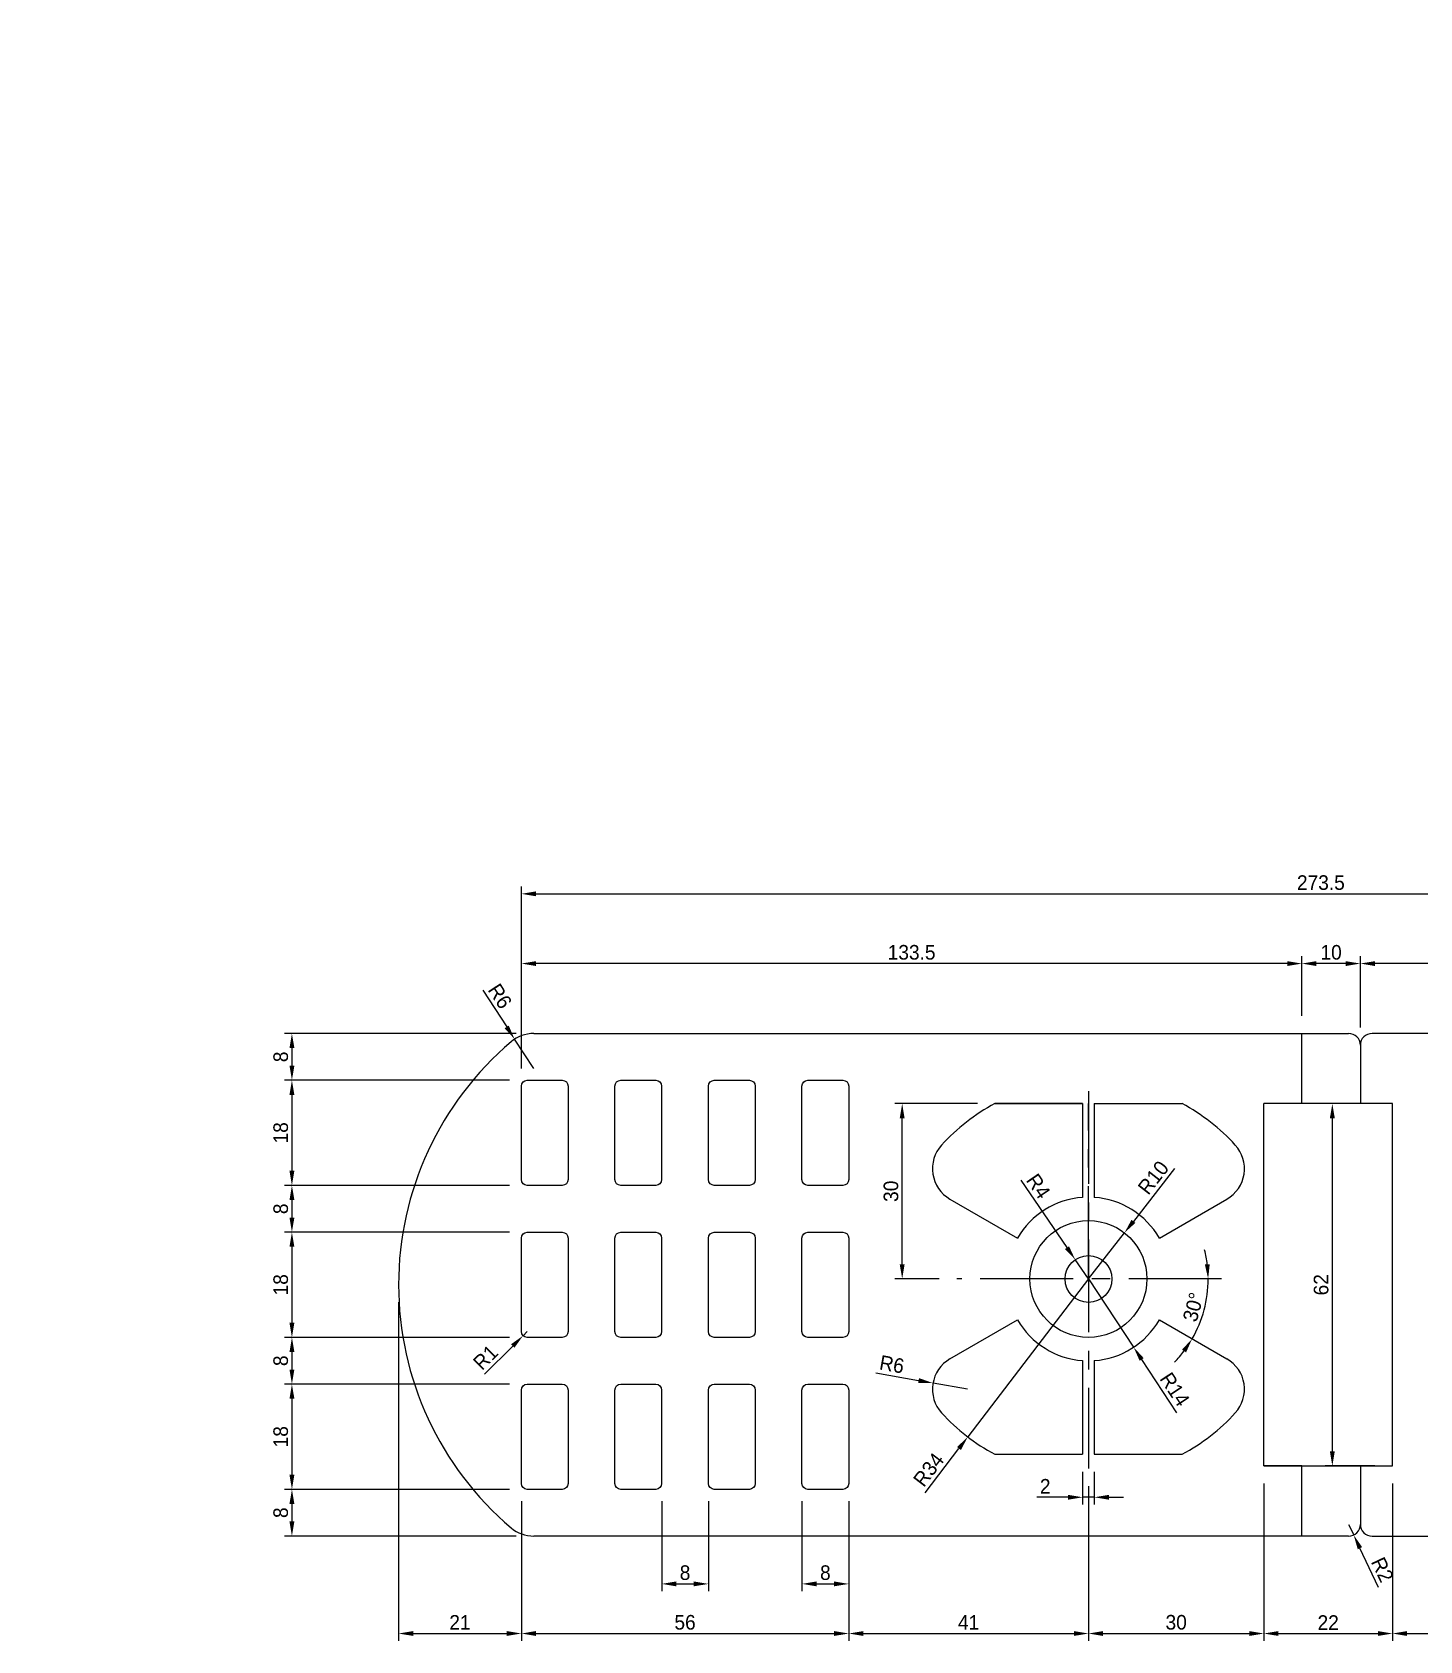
# Model space of a CAD drawing. Header units: millimetres. Extents: x 106 to 2619, y 244 to 1783.
# Drawn here: x 1555.5 to 1792.9, y 361.4 to 636.6 of the extents above; entities that cross this region are included whole.
import ezdxf

# ---------------------------------------------------------------- set-up
doc = ezdxf.new("R2010")
doc.units = ezdxf.units.MM
doc.header["$LTSCALE"] = 0.5
doc.linetypes.add('CENTER', pattern=[50.8, 31.75, -6.35, 6.35, -6.35])
doc.styles.get("Standard").update_dxf_attribs({"font": ''})
doc.styles.get('Standard').set_extended_font_data('Gulim')
doc.dimstyles.new('ISO-25', dxfattribs={"dimtxt": 2.5, "dimasz": 2.5, "dimexe": 1.25, "dimexo": 3, "dimtad": 1, "dimdsep": 46, "dimtxsty": 'Standard', "dimcen": 2.5, "dimclrd": 1, "dimclre": 1, "dimclrt": 5, "dimadec": 0, "dimazin": 0, "dimtfac": 1, "dimtmove": 0, "dimatfit": 3, "dimfxl": 1, "dimtfillclr": 1, "dimarcsym": 0})
doc.dimstyles.new('사본 ISO-25', dxfattribs={"dimtxt": 10, "dimasz": 10, "dimexe": 1.25, "dimexo": 1, "dimtad": 1, "dimdsep": 46, "dimtxsty": 'Standard', "dimcen": 10, "dimclrd": 1, "dimclre": 1, "dimclrt": 5, "dimadec": 0, "dimazin": 0, "dimtfac": 1, "dimtmove": 0, "dimatfit": 3, "dimfxl": 1, "dimtfillclr": 1, "dimarcsym": 0})

# ---------------------------------------------------------------- blocks, each defined once
blk = doc.blocks.new('*D209')
at = {"color": 1, "lineweight": -2, "transparency": 16777216}
for p, q in [((1638.31, 465.3), (1598.69, 465.3)), ((1599.94, 462.8), (1599.94, 459.8)), ((1637.18, 457.3), (1598.69, 457.3))]:
    blk.add_line(p, q, dxfattribs=at)
at = {"color": 1, "transparency": 16777216}
for points in [[(1599.52, 462.8), (1600.36, 462.8), (1599.94, 465.3)], [(1599.52, 459.8), (1600.36, 459.8), (1599.94, 457.3)]]:
    blk.add_solid(points, dxfattribs=at)
at = {"layer": 'Defpoints', "color": 0, "transparency": 16777216}
for p in [(1641.31, 465.3), (1599.94, 457.3), (1640.18, 457.3)]:
    blk.add_point(p, dxfattribs=at)
at = {"color": 5, "transparency": 16777216, "insert": (1598.03, 461.3), "char_height": 2.5, "attachment_point": 5, "rotation": 90}
blk.add_mtext('8', dxfattribs=at)
blk = doc.blocks.new('*D210')
at = {"color": 1, "lineweight": -2, "transparency": 16777216}
for p, q in [((1637.18, 457.3), (1598.69, 457.3)), ((1599.94, 454.8), (1599.94, 441.8)), ((1637.18, 439.3), (1598.69, 439.3))]:
    blk.add_line(p, q, dxfattribs=at)
at = {"color": 1, "transparency": 16777216}
for points in [[(1599.52, 454.8), (1600.36, 454.8), (1599.94, 457.3)], [(1599.52, 441.8), (1600.36, 441.8), (1599.94, 439.3)]]:
    blk.add_solid(points, dxfattribs=at)
at = {"layer": 'Defpoints', "color": 0, "transparency": 16777216}
for p in [(1640.18, 457.3), (1599.94, 439.3), (1640.18, 439.3)]:
    blk.add_point(p, dxfattribs=at)
at = {"color": 5, "transparency": 16777216, "insert": (1598.03, 448.3), "char_height": 2.5, "attachment_point": 5, "rotation": 90}
blk.add_mtext('18', dxfattribs=at)
blk = doc.blocks.new('*D211')
at = {"color": 1, "lineweight": -2, "transparency": 16777216}
for p, q in [((1637.18, 439.3), (1598.69, 439.3)), ((1599.94, 436.8), (1599.94, 433.8)), ((1637.18, 431.3), (1598.69, 431.3))]:
    blk.add_line(p, q, dxfattribs=at)
at = {"color": 1, "transparency": 16777216}
for points in [[(1599.52, 436.8), (1600.36, 436.8), (1599.94, 439.3)], [(1599.52, 433.8), (1600.36, 433.8), (1599.94, 431.3)]]:
    blk.add_solid(points, dxfattribs=at)
at = {"layer": 'Defpoints', "color": 0, "transparency": 16777216}
for p in [(1640.18, 439.3), (1599.94, 431.3), (1640.18, 431.3)]:
    blk.add_point(p, dxfattribs=at)
at = {"color": 5, "transparency": 16777216, "insert": (1598.03, 435.3), "char_height": 2.5, "attachment_point": 5, "rotation": 90}
blk.add_mtext('8', dxfattribs=at)
blk = doc.blocks.new('*D212')
at = {"color": 1, "lineweight": -2, "transparency": 16777216}
for p, q in [((1637.18, 431.3), (1598.69, 431.3)), ((1599.94, 428.8), (1599.94, 415.8)), ((1637.18, 413.3), (1598.69, 413.3))]:
    blk.add_line(p, q, dxfattribs=at)
at = {"color": 1, "transparency": 16777216}
for points in [[(1599.52, 428.8), (1600.36, 428.8), (1599.94, 431.3)], [(1599.52, 415.8), (1600.36, 415.8), (1599.94, 413.3)]]:
    blk.add_solid(points, dxfattribs=at)
at = {"layer": 'Defpoints', "color": 0, "transparency": 16777216}
for p in [(1640.18, 431.3), (1599.94, 413.3), (1640.18, 413.3)]:
    blk.add_point(p, dxfattribs=at)
at = {"color": 5, "transparency": 16777216, "insert": (1598.03, 422.3), "char_height": 2.5, "attachment_point": 5, "rotation": 90}
blk.add_mtext('18', dxfattribs=at)
blk = doc.blocks.new('*D213')
at = {"color": 1, "lineweight": -2, "transparency": 16777216}
for p, q in [((1637.18, 413.3), (1598.69, 413.3)), ((1599.94, 410.8), (1599.94, 407.8)), ((1637.18, 405.3), (1598.69, 405.3))]:
    blk.add_line(p, q, dxfattribs=at)
at = {"color": 1, "transparency": 16777216}
for points in [[(1599.52, 410.8), (1600.36, 410.8), (1599.94, 413.3)], [(1599.52, 407.8), (1600.36, 407.8), (1599.94, 405.3)]]:
    blk.add_solid(points, dxfattribs=at)
at = {"layer": 'Defpoints', "color": 0, "transparency": 16777216}
for p in [(1640.18, 413.3), (1599.94, 405.3), (1640.18, 405.3)]:
    blk.add_point(p, dxfattribs=at)
at = {"color": 5, "transparency": 16777216, "insert": (1598.03, 409.3), "char_height": 2.5, "attachment_point": 5, "rotation": 90}
blk.add_mtext('8', dxfattribs=at)
blk = doc.blocks.new('*D214')
at = {"color": 1, "lineweight": -2, "transparency": 16777216}
for p, q in [((1637.18, 405.3), (1598.69, 405.3)), ((1599.94, 402.8), (1599.94, 389.8)), ((1637.18, 387.3), (1598.69, 387.3))]:
    blk.add_line(p, q, dxfattribs=at)
at = {"color": 1, "transparency": 16777216}
for points in [[(1599.52, 402.8), (1600.36, 402.8), (1599.94, 405.3)], [(1599.52, 389.8), (1600.36, 389.8), (1599.94, 387.3)]]:
    blk.add_solid(points, dxfattribs=at)
at = {"layer": 'Defpoints', "color": 0, "transparency": 16777216}
for p in [(1640.18, 405.3), (1599.94, 387.3), (1640.18, 387.3)]:
    blk.add_point(p, dxfattribs=at)
at = {"color": 5, "transparency": 16777216, "insert": (1598.03, 396.3), "char_height": 2.5, "attachment_point": 5, "rotation": 90}
blk.add_mtext('18', dxfattribs=at)
blk = doc.blocks.new('*D215')
at = {"color": 1, "lineweight": -2, "transparency": 16777216}
for p, q in [((1637.18, 387.3), (1598.69, 387.3)), ((1599.94, 384.8), (1599.94, 381.8)), ((1638.31, 379.3), (1598.69, 379.3))]:
    blk.add_line(p, q, dxfattribs=at)
at = {"color": 1, "transparency": 16777216}
for points in [[(1599.52, 384.8), (1600.36, 384.8), (1599.94, 387.3)], [(1599.52, 381.8), (1600.36, 381.8), (1599.94, 379.3)]]:
    blk.add_solid(points, dxfattribs=at)
at = {"layer": 'Defpoints', "color": 0, "transparency": 16777216}
for p in [(1640.18, 387.3), (1599.94, 379.3), (1641.31, 379.3)]:
    blk.add_point(p, dxfattribs=at)
at = {"color": 5, "transparency": 16777216, "insert": (1598.03, 383.3), "char_height": 2.5, "attachment_point": 5, "rotation": 90}
blk.add_mtext('8', dxfattribs=at)
blk = doc.blocks.new('*D216')
at = {"color": 1, "lineweight": -2, "transparency": 16777216}
for p, q in [((1618.18, 419.3), (1618.18, 361.38)), ((1639.18, 385.3), (1639.18, 361.38)), ((1620.68, 362.63), (1636.68, 362.63))]:
    blk.add_line(p, q, dxfattribs=at)
at = {"color": 1, "transparency": 16777216}
for points in [[(1620.68, 363.05), (1620.68, 362.22), (1618.18, 362.63)], [(1636.68, 363.05), (1636.68, 362.22), (1639.18, 362.63)]]:
    blk.add_solid(points, dxfattribs=at)
at = {"layer": 'Defpoints', "color": 0, "transparency": 16777216}
for p in [(1618.18, 422.3), (1639.18, 388.3), (1639.18, 362.63)]:
    blk.add_point(p, dxfattribs=at)
at = {"color": 5, "transparency": 16777216, "insert": (1628.68, 364.54), "char_height": 2.5, "attachment_point": 5}
blk.add_mtext('21', dxfattribs=at)
blk = doc.blocks.new('*D217')
at = {"color": 1, "lineweight": -2, "transparency": 16777216}
for p, q in [((1639.18, 384.3), (1639.18, 361.38)), ((1695.18, 385.3), (1695.18, 361.38)), ((1641.68, 362.63), (1692.68, 362.63))]:
    blk.add_line(p, q, dxfattribs=at)
at = {"color": 1, "transparency": 16777216}
for points in [[(1641.68, 363.05), (1641.68, 362.22), (1639.18, 362.63)], [(1692.68, 363.05), (1692.68, 362.22), (1695.18, 362.63)]]:
    blk.add_solid(points, dxfattribs=at)
at = {"layer": 'Defpoints', "color": 0, "transparency": 16777216}
for p in [(1695.18, 388.3), (1639.18, 387.3), (1695.18, 362.63)]:
    blk.add_point(p, dxfattribs=at)
at = {"color": 5, "transparency": 16777216, "insert": (1667.18, 364.54), "char_height": 2.5, "attachment_point": 5}
blk.add_mtext('56', dxfattribs=at)
blk = doc.blocks.new('*D218')
at = {"color": 1, "lineweight": -2, "transparency": 16777216}
for p, q in [((1663.18, 385.3), (1663.18, 369.87)), ((1671.18, 385.3), (1671.18, 369.87)), ((1665.68, 371.12), (1668.68, 371.12))]:
    blk.add_line(p, q, dxfattribs=at)
at = {"color": 1, "transparency": 16777216}
for points in [[(1665.68, 371.54), (1665.68, 370.71), (1663.18, 371.12)], [(1668.68, 371.54), (1668.68, 370.71), (1671.18, 371.12)]]:
    blk.add_solid(points, dxfattribs=at)
at = {"layer": 'Defpoints', "color": 0, "transparency": 16777216}
for p in [(1663.18, 388.3), (1671.18, 388.3), (1671.18, 371.12)]:
    blk.add_point(p, dxfattribs=at)
at = {"color": 5, "transparency": 16777216, "insert": (1667.18, 373.03), "char_height": 2.5, "attachment_point": 5}
blk.add_mtext('8', dxfattribs=at)
blk = doc.blocks.new('*D219')
at = {"color": 1, "lineweight": -2, "transparency": 16777216}
for p, q in [((1687.18, 385.3), (1687.18, 369.87)), ((1695.18, 385.3), (1695.18, 369.87)), ((1689.68, 371.12), (1692.68, 371.12))]:
    blk.add_line(p, q, dxfattribs=at)
at = {"color": 1, "transparency": 16777216}
for points in [[(1689.68, 371.54), (1689.68, 370.71), (1687.18, 371.12)], [(1692.68, 371.54), (1692.68, 370.71), (1695.18, 371.12)]]:
    blk.add_solid(points, dxfattribs=at)
at = {"layer": 'Defpoints', "color": 0, "transparency": 16777216}
for p in [(1687.18, 388.3), (1695.18, 388.3), (1695.18, 371.12)]:
    blk.add_point(p, dxfattribs=at)
at = {"color": 5, "transparency": 16777216, "insert": (1691.18, 373.03), "char_height": 2.5, "attachment_point": 5}
blk.add_mtext('8', dxfattribs=at)
blk = doc.blocks.new('*D220')
at = {"color": 1, "lineweight": -2, "transparency": 16777216}
for p, q in [((1736.18, 387.84), (1736.18, 361.38)), ((1695.18, 385.3), (1695.18, 361.38)), ((1697.68, 362.63), (1733.68, 362.63))]:
    blk.add_line(p, q, dxfattribs=at)
at = {"color": 1, "transparency": 16777216}
for points in [[(1697.68, 363.05), (1697.68, 362.22), (1695.18, 362.63)], [(1733.68, 363.05), (1733.68, 362.22), (1736.18, 362.63)]]:
    blk.add_solid(points, dxfattribs=at)
at = {"layer": 'Defpoints', "color": 0, "transparency": 16777216}
for p in [(1736.18, 390.84), (1695.18, 388.3), (1736.18, 362.63)]:
    blk.add_point(p, dxfattribs=at)
at = {"color": 5, "transparency": 16777216, "insert": (1715.68, 364.54), "char_height": 2.5, "attachment_point": 5}
blk.add_mtext('41', dxfattribs=at)
blk = doc.blocks.new('*D221')
at = {"color": 1, "lineweight": -2, "transparency": 16777216}
for p, q in [((1766.18, 388.3), (1766.18, 361.38)), ((1736.18, 387.84), (1736.18, 361.38)), ((1738.68, 362.63), (1763.68, 362.63))]:
    blk.add_line(p, q, dxfattribs=at)
at = {"color": 1, "transparency": 16777216}
for points in [[(1738.68, 363.05), (1738.68, 362.22), (1736.18, 362.63)], [(1763.68, 363.05), (1763.68, 362.22), (1766.18, 362.63)]]:
    blk.add_solid(points, dxfattribs=at)
at = {"layer": 'Defpoints', "color": 0, "transparency": 16777216}
for p in [(1736.18, 390.84), (1766.18, 391.3), (1766.18, 362.63)]:
    blk.add_point(p, dxfattribs=at)
at = {"color": 5, "transparency": 16777216, "insert": (1751.18, 364.54), "char_height": 2.5, "attachment_point": 5}
blk.add_mtext('30', dxfattribs=at)
blk = doc.blocks.new('*D222')
at = {"color": 1, "lineweight": -2, "transparency": 16777216}
for p, q in [((1766.18, 388.3), (1766.18, 361.38)), ((1788.18, 388.3), (1788.18, 361.38)), ((1768.68, 362.63), (1785.68, 362.63))]:
    blk.add_line(p, q, dxfattribs=at)
at = {"color": 1, "transparency": 16777216}
for points in [[(1768.68, 363.05), (1768.68, 362.22), (1766.18, 362.63)], [(1785.68, 363.05), (1785.68, 362.22), (1788.18, 362.63)]]:
    blk.add_solid(points, dxfattribs=at)
at = {"layer": 'Defpoints', "color": 0, "transparency": 16777216}
for p in [(1766.18, 391.3), (1788.18, 391.3), (1788.18, 362.63)]:
    blk.add_point(p, dxfattribs=at)
at = {"color": 5, "transparency": 16777216, "insert": (1777.18, 364.51), "char_height": 2.5, "attachment_point": 5}
blk.add_mtext('22', dxfattribs=at)
blk = doc.blocks.new('*D223')
at = {"color": 1, "lineweight": -2, "transparency": 16777216}
for p, q in [((1788.18, 388.3), (1788.18, 361.38)), ((1808.18, 390.3), (1808.18, 361.38)), ((1790.68, 362.63), (1805.68, 362.63))]:
    blk.add_line(p, q, dxfattribs=at)
at = {"color": 1, "transparency": 16777216}
for points in [[(1790.68, 363.05), (1790.68, 362.22), (1788.18, 362.63)], [(1805.68, 363.05), (1805.68, 362.22), (1808.18, 362.63)]]:
    blk.add_solid(points, dxfattribs=at)
at = {"layer": 'Defpoints', "color": 0, "transparency": 16777216}
for p in [(1788.18, 391.3), (1808.18, 393.3), (1808.18, 362.63)]:
    blk.add_point(p, dxfattribs=at)
at = {"color": 5, "transparency": 16777216, "insert": (1798.18, 364.54), "char_height": 2.5, "attachment_point": 5}
blk.add_mtext('20', dxfattribs=at)
blk = doc.blocks.new('*D228')
at = {"color": 1, "lineweight": -2, "transparency": 16777216}
for p, q in [((1782.68, 466.3), (1782.68, 478.51)), ((1910.18, 477.26), (1785.18, 477.26)), ((1912.68, 468.3), (1912.68, 478.51))]:
    blk.add_line(p, q, dxfattribs=at)
at = {"color": 1, "transparency": 16777216}
for points in [[(1785.18, 477.67), (1785.18, 476.84), (1782.68, 477.26)], [(1910.18, 477.67), (1910.18, 476.84), (1912.68, 477.26)]]:
    blk.add_solid(points, dxfattribs=at)
at = {"layer": 'Defpoints', "color": 0, "transparency": 16777216}
for p in [(1782.68, 477.26), (1912.68, 465.3), (1782.68, 463.3)]:
    blk.add_point(p, dxfattribs=at)
at = {"color": 5, "transparency": 16777216, "insert": (1847.68, 479.17), "char_height": 2.5, "attachment_point": 5}
blk.add_mtext('130', dxfattribs=at)
blk = doc.blocks.new('*D229')
at = {"color": 1, "lineweight": -2, "transparency": 16777216}
for p, q in [((1772.68, 468.3), (1772.68, 478.51)), ((1780.18, 477.26), (1775.18, 477.26)), ((1782.68, 466.3), (1782.68, 478.51))]:
    blk.add_line(p, q, dxfattribs=at)
at = {"color": 1, "transparency": 16777216}
for points in [[(1775.18, 477.67), (1775.18, 476.84), (1772.68, 477.26)], [(1780.18, 477.67), (1780.18, 476.84), (1782.68, 477.26)]]:
    blk.add_solid(points, dxfattribs=at)
at = {"layer": 'Defpoints', "color": 0, "transparency": 16777216}
for p in [(1772.68, 477.26), (1772.68, 465.3), (1782.68, 463.3)]:
    blk.add_point(p, dxfattribs=at)
at = {"color": 5, "transparency": 16777216, "insert": (1777.68, 479.17), "char_height": 2.5, "attachment_point": 5}
blk.add_mtext('10', dxfattribs=at)
blk = doc.blocks.new('*D230')
at = {"color": 1, "lineweight": -2, "transparency": 16777216}
for p, q in [((1639.18, 459.3), (1639.18, 478.51)), ((1770.18, 477.26), (1641.68, 477.26)), ((1772.68, 468.3), (1772.68, 478.51))]:
    blk.add_line(p, q, dxfattribs=at)
at = {"color": 1, "transparency": 16777216}
for points in [[(1641.68, 477.67), (1641.68, 476.84), (1639.18, 477.26)], [(1770.18, 477.67), (1770.18, 476.84), (1772.68, 477.26)]]:
    blk.add_solid(points, dxfattribs=at)
at = {"layer": 'Defpoints', "color": 0, "transparency": 16777216}
for p in [(1639.18, 477.26), (1772.68, 465.3), (1639.18, 456.3)]:
    blk.add_point(p, dxfattribs=at)
at = {"color": 5, "transparency": 16777216, "insert": (1705.93, 479.17), "char_height": 2.5, "attachment_point": 5}
blk.add_mtext('133.5', dxfattribs=at)
blk = doc.blocks.new('*D231')
at = {"color": 1, "lineweight": -2, "transparency": 16777216}
for p, q in [((1639.18, 459.3), (1639.18, 490.44)), ((1912.68, 468.3), (1912.68, 490.44)), ((1641.68, 489.19), (1910.18, 489.19))]:
    blk.add_line(p, q, dxfattribs=at)
at = {"color": 1, "transparency": 16777216}
for points in [[(1641.68, 489.61), (1641.68, 488.78), (1639.18, 489.19)], [(1910.18, 489.61), (1910.18, 488.78), (1912.68, 489.19)]]:
    blk.add_solid(points, dxfattribs=at)
at = {"layer": 'Defpoints', "color": 0, "transparency": 16777216}
for p in [(1912.68, 489.19), (1912.68, 465.3), (1639.18, 456.3)]:
    blk.add_point(p, dxfattribs=at)
at = {"color": 5, "transparency": 16777216, "insert": (1775.93, 491.1), "char_height": 2.5, "attachment_point": 5}
blk.add_mtext('273.5', dxfattribs=at)
blk = doc.blocks.new('*D240')
at = {"color": 1, "lineweight": -2, "transparency": 16777216}
for p, q in [((1717.18, 453.3), (1703.07, 453.3)), ((1704.32, 425.8), (1704.32, 450.8)), ((1710.66, 423.3), (1703.07, 423.3))]:
    blk.add_line(p, q, dxfattribs=at)
at = {"color": 1, "transparency": 16777216}
for points in [[(1703.9, 450.8), (1704.73, 450.8), (1704.32, 453.3)], [(1703.9, 425.8), (1704.73, 425.8), (1704.32, 423.3)]]:
    blk.add_solid(points, dxfattribs=at)
at = {"layer": 'Defpoints', "color": 0, "transparency": 16777216}
for p in [(1704.32, 453.3), (1720.18, 453.3), (1713.66, 423.3)]:
    blk.add_point(p, dxfattribs=at)
at = {"color": 5, "transparency": 16777216, "insert": (1702.41, 438.3), "char_height": 2.5, "attachment_point": 5, "rotation": 90}
blk.add_mtext('30', dxfattribs=at)
blk = doc.blocks.new('*D241')
at = {"color": 1, "lineweight": -2, "transparency": 16777216}
for p, q in [((1785.18, 453.3), (1776.64, 453.3)), ((1777.89, 450.8), (1777.89, 393.8)), ((1785.18, 391.3), (1776.64, 391.3))]:
    blk.add_line(p, q, dxfattribs=at)
at = {"color": 1, "transparency": 16777216}
for points in [[(1777.47, 450.8), (1778.31, 450.8), (1777.89, 453.3)], [(1777.47, 393.8), (1778.31, 393.8), (1777.89, 391.3)]]:
    blk.add_solid(points, dxfattribs=at)
at = {"layer": 'Defpoints', "color": 0, "transparency": 16777216}
for p in [(1788.18, 453.3), (1777.89, 391.3), (1788.18, 391.3)]:
    blk.add_point(p, dxfattribs=at)
at = {"color": 5, "transparency": 16777216, "insert": (1775.98, 422.3), "char_height": 2.5, "attachment_point": 5, "rotation": 90}
blk.add_mtext('62', dxfattribs=at)
blk = doc.blocks.new('*D242')
at = {"color": 1, "lineweight": -2, "transparency": 16777216}
for p, q in [((1735.18, 390.3), (1735.18, 384.69)), ((1737.18, 390.3), (1737.18, 384.69)), ((1732.68, 385.94), (1727.37, 385.94)), ((1737.18, 385.94), (1735.18, 385.94)), ((1739.68, 385.94), (1742.18, 385.94))]:
    blk.add_line(p, q, dxfattribs=at)
at = {"color": 1, "transparency": 16777216}
for points in [[(1732.68, 386.36), (1732.68, 385.53), (1735.18, 385.94)], [(1739.68, 386.36), (1739.68, 385.53), (1737.18, 385.94)]]:
    blk.add_solid(points, dxfattribs=at)
at = {"layer": 'Defpoints', "color": 0, "transparency": 16777216}
for p in [(1735.18, 393.3), (1737.18, 393.3), (1735.18, 385.94)]:
    blk.add_point(p, dxfattribs=at)
at = {"color": 5, "transparency": 16777216, "insert": (1728.78, 387.82), "char_height": 2.5, "attachment_point": 5}
blk.add_mtext('2', dxfattribs=at)
blk = doc.blocks.new('*D243')
at = {"color": 1, "lineweight": -2, "transparency": 16777216}
for start, end in [(7, 14.0001), (330, 0), (315.9999, 323)]:
    blk.add_arc((1736.18, 423.3), 20.48, start, end, dxfattribs=at)
at = {"color": 1, "transparency": 16777216}
for points in [[(1756.92, 425.82), (1756.09, 425.77), (1756.65, 423.3)], [(1752.18, 411.2), (1752.88, 410.74), (1753.91, 413.06)]]:
    blk.add_solid(points, dxfattribs=at)
at = {"layer": 'Defpoints', "color": 0, "transparency": 16777216}
for p in [(1713.66, 423.3), (1758.96, 423.3), (1748.3, 416.3), (1755.42, 416.29), (1759.86, 409.62)]:
    blk.add_point(p, dxfattribs=at)
at = {"color": 5, "transparency": 16777216, "insert": (1754.12, 418.49), "char_height": 2.5, "attachment_point": 5, "rotation": 75}
blk.add_mtext('30°', dxfattribs=at)
blk = doc.blocks.new('*D244')
at = {"color": 1, "lineweight": -2, "transparency": 16777216}
for p, q in [((1724.6, 440.18), (1732.5, 428.66)), ((1736.18, 423.3), (1733.92, 426.6))]:
    blk.add_line(p, q, dxfattribs=at)
at = {"color": 1, "transparency": 16777216}
blk.add_solid([(1732.85, 428.89), (1732.16, 428.42), (1733.92, 426.6)], dxfattribs=at)
at = {"layer": 'Defpoints', "color": 0, "transparency": 16777216}
for p in [(1733.92, 426.6), (1736.18, 423.3)]:
    blk.add_point(p, dxfattribs=at)
at = {"color": 5, "transparency": 16777216, "insert": (1727.62, 439.17), "char_height": 2.5, "attachment_point": 5, "rotation": 304.4283}
blk.add_mtext('R4', dxfattribs=at)
blk = doc.blocks.new('*D245')
at = {"color": 1, "lineweight": -2, "transparency": 16777216}
for p, q in [((1750.92, 442.18), (1743.87, 433.15)), ((1736.18, 423.3), (1742.33, 431.18))]:
    blk.add_line(p, q, dxfattribs=at)
at = {"color": 1, "transparency": 16777216}
blk.add_solid([(1743.54, 433.41), (1744.2, 432.89), (1742.33, 431.18)], dxfattribs=at)
at = {"layer": 'Defpoints', "color": 0, "transparency": 16777216}
for p in [(1742.33, 431.18), (1736.18, 423.3)]:
    blk.add_point(p, dxfattribs=at)
at = {"color": 5, "transparency": 16777216, "insert": (1747.28, 440.63), "char_height": 2.5, "attachment_point": 5, "rotation": 52.026}
blk.add_mtext('R10', dxfattribs=at)
blk = doc.blocks.new('*D246')
at = {"color": 1, "lineweight": -2, "transparency": 16777216}
for p, q in [((1736.18, 423.3), (1743.9, 411.62)), ((1751.29, 400.42), (1745.28, 409.53))]:
    blk.add_line(p, q, dxfattribs=at)
at = {"color": 1, "transparency": 16777216}
blk.add_solid([(1745.62, 409.76), (1744.93, 409.3), (1743.9, 411.62)], dxfattribs=at)
at = {"layer": 'Defpoints', "color": 0, "transparency": 16777216}
for p in [(1736.18, 423.3), (1743.9, 411.62)]:
    blk.add_point(p, dxfattribs=at)
at = {"color": 5, "transparency": 16777216, "insert": (1750.95, 404.41), "char_height": 2.5, "attachment_point": 5, "rotation": 303.4578}
blk.add_mtext('R14', dxfattribs=at)
blk = doc.blocks.new('*D247')
at = {"color": 1, "lineweight": -2, "transparency": 16777216}
for p, q in [((1699.79, 407.23), (1707.13, 405.92)), ((1715.49, 404.43), (1709.59, 405.48))]:
    blk.add_line(p, q, dxfattribs=at)
at = {"color": 1, "transparency": 16777216}
blk.add_solid([(1707.2, 406.33), (1707.05, 405.51), (1709.59, 405.48)], dxfattribs=at)
at = {"layer": 'Defpoints', "color": 0, "transparency": 16777216}
for p in [(1709.59, 405.48), (1715.49, 404.43)]:
    blk.add_point(p, dxfattribs=at)
at = {"color": 5, "transparency": 16777216, "insert": (1702.56, 408.68), "char_height": 2.5, "attachment_point": 5, "rotation": 349.8735}
blk.add_mtext('R6', dxfattribs=at)
blk = doc.blocks.new('*D248')
at = {"color": 1, "lineweight": -2, "transparency": 16777216}
for p, q in [((1736.18, 423.3), (1715.54, 396.27)), ((1708.24, 386.71), (1714.03, 394.29))]:
    blk.add_line(p, q, dxfattribs=at)
at = {"color": 1, "transparency": 16777216}
blk.add_solid([(1713.7, 394.54), (1714.36, 394.03), (1715.54, 396.27)], dxfattribs=at)
at = {"layer": 'Defpoints', "color": 0, "transparency": 16777216}
for p in [(1736.18, 423.3), (1715.54, 396.27)]:
    blk.add_point(p, dxfattribs=at)
at = {"color": 5, "transparency": 16777216, "insert": (1708.85, 390.66), "char_height": 2.5, "attachment_point": 5, "rotation": 52.6326}
blk.add_mtext('R34', dxfattribs=at)
blk = doc.blocks.new('*D249')
at = {"color": 1, "lineweight": -2, "transparency": 16777216}
for p, q in [((1640.18, 414.3), (1639.47, 413.59)), ((1632.87, 406.99), (1637.7, 411.82))]:
    blk.add_line(p, q, dxfattribs=at)
at = {"color": 1, "transparency": 16777216}
blk.add_solid([(1637.41, 412.12), (1638, 411.53), (1639.47, 413.59)], dxfattribs=at)
at = {"layer": 'Defpoints', "color": 0, "transparency": 16777216}
for p in [(1639.47, 413.59), (1640.18, 414.3)]:
    blk.add_point(p, dxfattribs=at)
at = {"color": 5, "transparency": 16777216, "insert": (1633.05, 409.87), "char_height": 2.5, "attachment_point": 5, "rotation": 45}
blk.add_mtext('R1', dxfattribs=at)
blk = doc.blocks.new('*D250')
at = {"color": 1, "lineweight": -2, "transparency": 16777216}
for p, q in [((1632.57, 472.71), (1636.67, 466.42)), ((1641.31, 459.3), (1638.03, 464.32))]:
    blk.add_line(p, q, dxfattribs=at)
at = {"color": 1, "transparency": 16777216}
blk.add_solid([(1637.02, 466.65), (1636.32, 466.19), (1638.03, 464.32)], dxfattribs=at)
at = {"layer": 'Defpoints', "color": 0, "transparency": 16777216}
for p in [(1638.03, 464.32), (1641.31, 459.3)]:
    blk.add_point(p, dxfattribs=at)
at = {"color": 5, "transparency": 16777216, "insert": (1635.52, 471.68), "char_height": 2.5, "attachment_point": 5, "rotation": 303.0898}
blk.add_mtext('R6', dxfattribs=at)
blk = doc.blocks.new('*D252')
at = {"color": 1, "lineweight": -2, "transparency": 16777216}
for p, q in [((1780.68, 381.3), (1781.54, 379.49)), ((1785.81, 370.5), (1782.61, 377.23))]:
    blk.add_line(p, q, dxfattribs=at)
at = {"color": 1, "transparency": 16777216}
blk.add_solid([(1782.99, 377.41), (1782.24, 377.05), (1781.54, 379.49)], dxfattribs=at)
at = {"layer": 'Defpoints', "color": 0, "transparency": 16777216}
for p in [(1780.68, 381.3), (1781.54, 379.49)]:
    blk.add_point(p, dxfattribs=at)
at = {"color": 5, "transparency": 16777216, "insert": (1786.47, 373.56), "char_height": 2.5, "attachment_point": 5, "rotation": 295.4311}
blk.add_mtext('R2', dxfattribs=at)
blk = doc.blocks.new('*D269')
at = {"color": 1, "lineweight": -2, "transparency": 16777216}
blk.add_line((1556.28, 1100.47), (1561.51, 1059.09), dxfattribs=at)
at = {"color": 1, "transparency": 16777216}
blk.add_solid([(1563.17, 1059.3), (1559.86, 1058.89), (1562.77, 1049.17)], dxfattribs=at)
at = {"layer": 'Defpoints', "color": 0, "transparency": 16777216}
for p in [(1562.77, 1049.17), (1639.36, 444)]:
    blk.add_point(p, dxfattribs=at)
at = {"color": 5, "transparency": 16777216, "insert": (1563.99, 1085.47), "char_height": 10, "attachment_point": 5, "rotation": 277.213}
blk.add_mtext('R610', dxfattribs=at)

msp = doc.modelspace()

# ---------------------------------------------------------------- linework, layer by layer
for p, q in [((1641.3094, 465.2963), (1780.6792, 465.2963)), ((1772.6792, 453.2963), (1772.6792, 465.2963)), ((1782.6792, 463.2963), (1782.6792, 453.2963)), ((1735.1792, 453.2963), (1720.1792, 453.2963)), ((1720.1792, 453.2963), (1735.1792, 453.2963)), ((1735.1792, 453.2963), (1735.1792, 437.2605)), ((1737.1792, 453.2963), (1737.1792, 437.2605)), ((1737.1792, 453.2963), (1737.1792, 437.2605)), ((1737.1792, 453.2963), (1752.1792, 453.2963)), ((1766.1792, 391.2963), (1766.1792, 453.2963)), ((1788.1792, 453.2963), (1766.1792, 453.2963)), ((1788.1792, 391.2963), (1788.1792, 453.2963)), ((1712.4938, 436.9711), (1724.0549, 430.2963)), ((1748.3036, 430.2963), (1759.8647, 436.9711)), ((1712.4938, 409.6215), (1724.0549, 416.2963)), ((1748.3036, 416.2963), (1759.8647, 409.6215)), ((1735.1792, 409.332), (1735.1792, 393.2963)), ((1737.1792, 409.332), (1737.1792, 393.2963)), ((1737.1792, 409.332), (1737.1792, 393.2963)), ((1720.1792, 393.2963), (1735.1792, 393.2963)), ((1737.1792, 393.2963), (1752.1792, 393.2963)), ((1772.6792, 391.2963), (1766.1792, 391.2963)), ((1766.1792, 391.2963), (1788.1792, 391.2963)), ((1772.6792, 379.2963), (1772.6792, 391.2963)), ((1772.6792, 379.2963), (1772.6792, 391.2963)), ((1782.6792, 391.2963), (1782.6792, 381.2963)), ((1780.6792, 379.2963), (1641.3094, 379.2963))]:
    msp.add_line(p, q)
at = {"color": 1, "linetype": 'CENTER'}
for p, q in [((1736.1792, 455.4408), (1736.1792, 390.842)), ((1736.1792, 423.2963), (1736.1792, 453.2963)), ((1758.9586, 423.2963), (1713.6557, 423.2963))]:
    msp.add_line(p, q, dxfattribs=at)
msp.add_lwpolyline([(1784.6792, 379.2963), (1912.6792, 379.2963, 0.40697674), (1912.6792, 465.2963), (1784.6792, 465.2963)], format="xyb")
for points in [[(1640.1792, 457.2963), (1646.1792, 457.2963, -0.41421356), (1647.1792, 456.2963), (1647.1792, 440.2963, -0.41421356), (1646.1792, 439.2963), (1640.1792, 439.2963, -0.41421356), (1639.1792, 440.2963), (1639.1792, 456.2963, -0.41421356)], [(1656.1792, 457.2963), (1662.1792, 457.2963, -0.41421356), (1663.1792, 456.2963), (1663.1792, 440.2963, -0.41421356), (1662.1792, 439.2963), (1656.1792, 439.2963, -0.41421356), (1655.1792, 440.2963), (1655.1792, 456.2963, -0.41421356)], [(1672.1792, 457.2963), (1678.1792, 457.2963, -0.41421356), (1679.1792, 456.2963), (1679.1792, 440.2963, -0.41421356), (1678.1792, 439.2963), (1672.1792, 439.2963, -0.41421356), (1671.1792, 440.2963), (1671.1792, 456.2963, -0.41421356)], [(1688.1792, 457.2963), (1694.1792, 457.2963, -0.41421356), (1695.1792, 456.2963), (1695.1792, 440.2963, -0.41421356), (1694.1792, 439.2963), (1688.1792, 439.2963, -0.41421356), (1687.1792, 440.2963), (1687.1792, 456.2963, -0.41421356)], [(1640.1792, 431.2963), (1646.1792, 431.2963, -0.41421356), (1647.1792, 430.2963), (1647.1792, 414.2963, -0.41421356), (1646.1792, 413.2963), (1640.1792, 413.2963, -0.41421356), (1639.1792, 414.2963), (1639.1792, 430.2963, -0.41421356)], [(1656.1792, 431.2963), (1662.1792, 431.2963, -0.41421356), (1663.1792, 430.2963), (1663.1792, 414.2963, -0.41421356), (1662.1792, 413.2963), (1656.1792, 413.2963, -0.41421356), (1655.1792, 414.2963), (1655.1792, 430.2963, -0.41421356)], [(1672.1792, 431.2963), (1678.1792, 431.2963, -0.41421356), (1679.1792, 430.2963), (1679.1792, 414.2963, -0.41421356), (1678.1792, 413.2963), (1672.1792, 413.2963, -0.41421356), (1671.1792, 414.2963), (1671.1792, 430.2963, -0.41421356)], [(1688.1792, 431.2963), (1694.1792, 431.2963, -0.41421356), (1695.1792, 430.2963), (1695.1792, 414.2963, -0.41421356), (1694.1792, 413.2963), (1688.1792, 413.2963, -0.41421356), (1687.1792, 414.2963), (1687.1792, 430.2963, -0.41421356)], [(1640.1792, 405.2963), (1646.1792, 405.2963, -0.41421356), (1647.1792, 404.2963), (1647.1792, 388.2963, -0.41421356), (1646.1792, 387.2963), (1640.1792, 387.2963, -0.41421356), (1639.1792, 388.2963), (1639.1792, 404.2963, -0.41421356)], [(1656.1792, 405.2963), (1662.1792, 405.2963, -0.41421356), (1663.1792, 404.2963), (1663.1792, 388.2963, -0.41421356), (1662.1792, 387.2963), (1656.1792, 387.2963, -0.41421356), (1655.1792, 388.2963), (1655.1792, 404.2963, -0.41421356)], [(1672.1792, 405.2963), (1678.1792, 405.2963, -0.41421356), (1679.1792, 404.2963), (1679.1792, 388.2963, -0.41421356), (1678.1792, 387.2963), (1672.1792, 387.2963, -0.41421356), (1671.1792, 388.2963), (1671.1792, 404.2963, -0.41421356)], [(1688.1792, 405.2963), (1694.1792, 405.2963, -0.41421356), (1695.1792, 404.2963), (1695.1792, 388.2963, -0.41421356), (1694.1792, 387.2963), (1688.1792, 387.2963, -0.41421356), (1687.1792, 388.2963), (1687.1792, 404.2963, -0.41421356)]]:
    msp.add_lwpolyline(points, format="xyb", close=True)
for radius in [10, 4]:
    msp.add_circle((1736.1792, 423.2963), radius)
for centre, radius, start, end in [((1641.3094, 459.2963), 6, 90, 130.313823), ((1780.6792, 463.2963), 2, 0, 90), ((1784.6792, 463.2963), 2, 90, 180), ((1672.7031, 422.2963), 54.5238, 130.313823, 229.686177), ((1736.1792, 423.2963), 34, 118.072487, 137.626375), ((1736.1792, 423.2963), 34, 42.373625, 61.927513), ((1715.4938, 442.1672), 6, 137.626375, 240), ((1756.8647, 442.1672), 6, 300, 42.373625), ((1736.1792, 423.2963), 14, 94.096044, 150), ((1736.1792, 423.2963), 14, 30, 85.903956), ((1736.1792, 423.2963), 14, 210, 265.903956), ((1736.1792, 423.2963), 14, 274.096044, 330), ((1715.4938, 404.4253), 6, 120, 222.373625), ((1756.8647, 404.4253), 6, 317.626375, 60), ((1736.1792, 423.2963), 34, 222.373625, 241.927513), ((1736.1792, 423.2963), 34, 298.072487, 317.626375), ((1641.3094, 385.2963), 6, 229.686177, 270), ((1780.6792, 381.2963), 2, 270, 0), ((1784.6792, 381.2963), 2, 180, 270)]:
    msp.add_arc(centre, radius, start, end)

# ---------------------------------------------------------------- dimensions: what is measured, and where the dimension line sits
dim = msp.add_radius_dim(center=(1639.3596, 444.0014), mpoint=(1562.7695, 1049.174), dimstyle='사본 ISO-25', override={"dimcen": 0, "dimse1": 0, "dimsd1": 0, "dimsd2": 0, "dimtofl": 0})
dim.commit()
dim.dimension.update_dxf_attribs({"geometry": '*D269', "text_midpoint": (1563.9938, 1085.4663)})
for base, p1, p2, picture, middle in [((1912.6792, 489.1926), (1639.1792, 456.2963), (1912.6792, 465.2963), '*D231', (1775.9292, 491.1009)), ((1639.1792, 477.2554), (1772.6792, 465.2963), (1639.1792, 456.2963), '*D230', (1705.9292, 479.1654)), ((1772.6792, 477.2554), (1782.6792, 463.2963), (1772.6792, 465.2963), '*D229', (1777.6792, 479.1654)), ((1782.6792, 477.2554), (1912.6792, 465.2963), (1782.6792, 463.2963), '*D228', (1847.6792, 479.1654)), ((1639.1792, 362.6324), (1618.1792, 422.2963), (1639.1792, 388.2963), '*D216', (1628.6792, 364.5423)), ((1736.1792, 362.6324), (1695.1792, 388.2963), (1736.1792, 390.842), '*D220', (1715.6792, 364.5423)), ((1735.1792, 385.9449), (1737.1792, 393.2963), (1735.1792, 393.2963), '*D242', (1728.777, 387.8232)), ((1766.1792, 362.6324), (1736.1792, 390.842), (1766.1792, 391.2963), '*D221', (1751.1792, 364.539)), ((1788.1792, 362.6324), (1766.1792, 391.2963), (1788.1792, 391.2963), '*D222', (1777.1792, 364.5107)), ((1808.1792, 362.6324), (1788.1792, 391.2963), (1808.1792, 393.2963), '*D223', (1798.1792, 364.539)), ((1695.1792, 362.6324), (1639.1792, 387.2963), (1695.1792, 388.2963), '*D217', (1667.1792, 364.539)), ((1671.1792, 371.1222), (1663.1792, 388.2963), (1671.1792, 388.2963), '*D218', (1667.1792, 373.0288)), ((1695.1792, 371.1222), (1687.1792, 388.2963), (1695.1792, 388.2963), '*D219', (1691.1792, 373.0288))]:
    dim = msp.add_linear_dim(base=base, p1=p1, p2=p2, dimstyle='ISO-25')
    dim.commit()
    dim.dimension.update_dxf_attribs({"geometry": picture, "text_midpoint": middle})
for center, mpoint, picture, middle in [((1641.3094, 459.2963), (1638.0337, 464.3232), '*D250', (1633.9183, 470.6387)), ((1736.1792, 423.2963), (1742.3323, 431.1792), '*D245', (1748.7907, 439.4532)), ((1736.1792, 423.2963), (1733.9178, 426.5956), '*D244', (1726.0413, 438.0867)), ((1736.1792, 423.2963), (1743.8978, 411.6162), '*D246', (1749.3534, 403.3604))]:
    dim = msp.add_radius_dim(center=center, mpoint=mpoint, dimstyle='ISO-25')
    dim.commit()
    dim.dimension.update_dxf_attribs({"geometry": picture, "text_midpoint": middle, "dimtype": 164})
for base, p1, p2, picture, middle in [((1599.9393, 457.2963), (1641.3094, 465.2963), (1640.1792, 457.2963), '*D209', (1598.0327, 461.2963)), ((1599.9393, 439.2963), (1640.1792, 457.2963), (1640.1792, 439.2963), '*D210', (1598.0294, 448.2963)), ((1704.3163, 453.2963), (1713.6557, 423.2963), (1720.1792, 453.2963), '*D240', (1702.4097, 438.2963)), ((1777.8912, 391.2963), (1788.1792, 453.2963), (1788.1792, 391.2963), '*D241', (1775.9846, 422.2963)), ((1599.9393, 431.2963), (1640.1792, 439.2963), (1640.1792, 431.2963), '*D211', (1598.0327, 435.2963)), ((1599.9393, 413.2963), (1640.1792, 431.2963), (1640.1792, 413.2963), '*D212', (1598.0294, 422.2963)), ((1599.9393, 405.2963), (1640.1792, 413.2963), (1640.1792, 405.2963), '*D213', (1598.0327, 409.2963)), ((1599.9393, 387.2963), (1640.1792, 405.2963), (1640.1792, 387.2963), '*D214', (1598.0294, 396.2963)), ((1599.9393, 379.2963), (1640.1792, 387.2963), (1641.3094, 379.2963), '*D215', (1598.0327, 383.2963))]:
    dim = msp.add_linear_dim(base=base, p1=p1, p2=p2, angle=90, dimstyle='ISO-25')
    dim.commit()
    dim.dimension.update_dxf_attribs({"geometry": picture, "text_midpoint": middle})
dim = msp.add_angular_dim_2l(base=(1755.4198, 416.2933), line1=((1748.3036, 416.2963), (1759.8647, 409.6215)), line2=((1758.9586, 423.2963), (1713.6557, 423.2963)), dimstyle='ISO-25')
dim.commit()
dim.dimension.update_dxf_attribs({"geometry": '*D243', "text_midpoint": (1754.1153, 418.4903)})
for center, mpoint, picture, middle in [((1736.1792, 423.2963), (1715.5438, 396.2744), '*D248', (1708.8539, 390.6637)), ((1640.1792, 414.2963), (1639.4721, 413.5892), '*D249', (1633.0519, 409.8724)), ((1715.4938, 404.4253), (1709.5873, 405.4803), '*D247', (1702.562, 408.6752)), ((1780.6792, 381.2963), (1781.5381, 379.4901), '*D252', (1786.4747, 373.5558))]:
    dim = msp.add_radius_dim(center=center, mpoint=mpoint, dimstyle='ISO-25')
    dim.commit()
    dim.dimension.update_dxf_attribs({"geometry": picture, "text_midpoint": middle})

doc.saveas('drawing.dxf')
